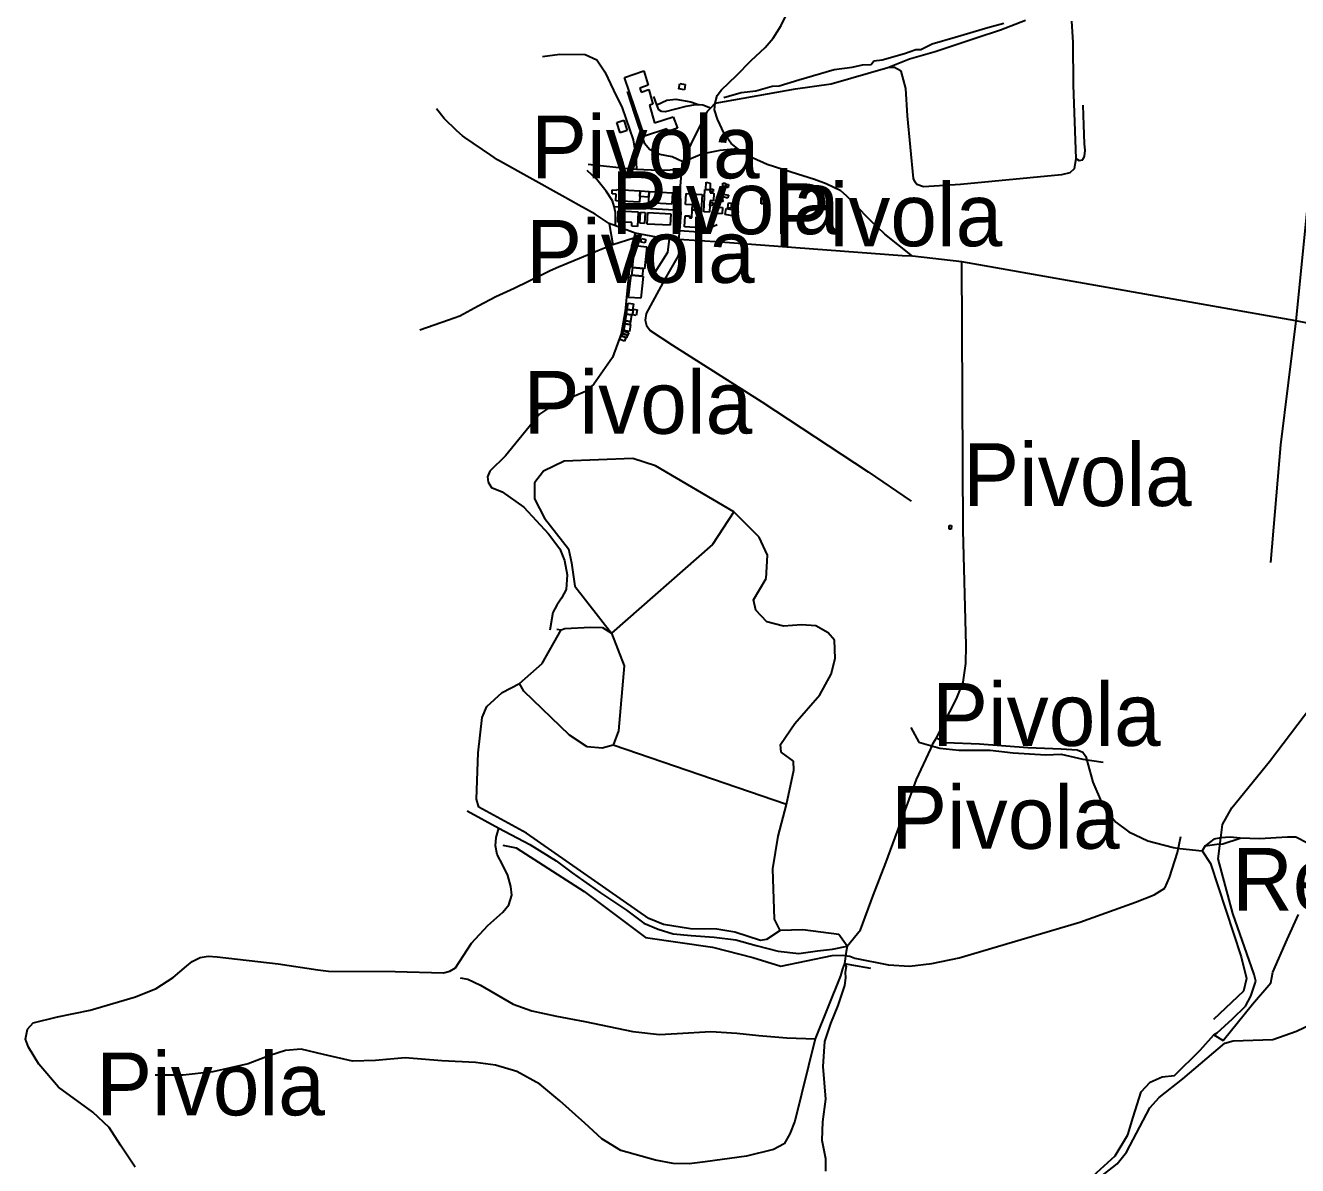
# Model space of a CAD drawing. Extents: x -8864 to 13231, y -7697 to 8949.
# Drawn here: x -5300 to -4043, y 1724 to 2850 of the extents above; entities that cross this region are included whole.
import ezdxf

# ---------------------------------------------------------------- set-up
doc = ezdxf.new("R2010")
doc.units = 0
for name, color, linetype in [('OSM_BUILDING_HOUSE', 9, 'CONTINUOUS'), ('OSM_BUILDING_YES', 9, 'CONTINUOUS'), ('OSM_HIGHWAY_PATH', 8, 'CONTINUOUS'), ('OSM_HIGHWAY_RESIDENTIAL', 8, 'CONTINUOUS'), ('OSM_HIGHWAY_SERVICE', 8, 'CONTINUOUS'), ('OSM_HIGHWAY_TRACK', 8, 'CONTINUOUS'), ('OSM_HIGHWAY_UNCLASSIFIED', 8, 'CONTINUOUS'), ('OSM_LABELS', 8, 'CONTINUOUS'), ('OSM_WATERWAY_STREAM', 4, 'CONTINUOUS')]:
    doc.layers.add(name, color=color, linetype=linetype)

msp = doc.modelspace()

# ---------------------------------------------------------------- linework, layer by layer
at = {"layer": 'OSM_BUILDING_HOUSE'}
for p, q in [((-4720.29914, 2683.433806), (-4720.038804, 2687.30339)), ((-4716.13375, 2683.189177), (-4720.29914, 2683.433806)), ((-4720.038804, 2687.30339), (-4715.620733, 2687.06988)), ((-4716.531912, 2676.55084), (-4716.13375, 2683.189177)), ((-4715.620733, 2687.06988), (-4715.613076, 2687.759289)), ((-4715.613076, 2687.759289), (-4692.672797, 2686.380472)), ((-4692.910164, 2680.776247), (-4693.231756, 2675.194262)), ((-4692.672797, 2686.380472), (-4692.910164, 2680.776247)), ((-4684.112306, 2674.571571), (-4683.806028, 2680.28699)), ((-4683.806028, 2680.28699), (-4683.52272, 2685.868975)), ((-4683.52272, 2685.868975), (-4660.498215, 2684.479039)), ((-4660.498215, 2684.479039), (-4661.133743, 2673.25947)), ((-4647.680449, 2672.925886), (-4647.060235, 2683.722913)), ((-4647.060235, 2683.722913), (-4631.417048, 2682.822234)), ((-4631.417048, 2682.822234), (-4632.312913, 2667.077033)), ((-4693.231756, 2675.194262), (-4716.531912, 2676.55084)), ((-4714.640641, 2655.568358), (-4714.181222, 2666.543297)), ((-4714.181222, 2666.543297), (-4694.502813, 2665.764932)), ((-4694.502813, 2665.764932), (-4695.077086, 2651.153919)), ((-4685.620729, 2653.600207), (-4685.077085, 2664.853134)), ((-4685.077085, 2664.853134), (-4662.159777, 2663.685587)), ((-4661.133743, 2673.25947), (-4684.112306, 2674.571571)), ((-4640.896375, 2672.547823), (-4647.680449, 2672.925886)), ((-4641.631444, 2659.593614), (-4641.179683, 2667.57741)), ((-4641.179683, 2667.57741), (-4640.896375, 2672.547823)), ((-4641.179683, 2667.57741), (-4632.312913, 2667.077033)), ((-4632.312913, 2667.077033), (-4641.179683, 2667.57741)), ((-4632.312913, 2667.077033), (-4633.285348, 2649.986372)), ((-4700.712615, 2655.034622), (-4714.640641, 2655.568358)), ((-4700.835126, 2651.387428), (-4700.712615, 2655.034622)), ((-4662.741707, 2652.466019), (-4685.620729, 2653.600207)), ((-4662.159777, 2663.685587), (-4662.741707, 2652.466019)), ((-4648.561001, 2650.853693), (-4647.933129, 2661.850871)), ((-4647.933129, 2661.850871), (-4643.660541, 2661.617362)), ((-4643.660541, 2661.617362), (-4643.775395, 2659.704809)), ((-4643.775395, 2659.704809), (-4641.631444, 2659.593614)), ((-4695.077086, 2651.153919), (-4700.835126, 2651.387428)), ((-4633.285348, 2649.986372), (-4648.561001, 2650.853693)), ((-4700.230226, 2610.834639), (-4697.841251, 2632.473171)), ((-4697.841251, 2632.473171), (-4685.89638, 2631.127713)), ((-4685.89638, 2631.127713), (-4688.27004, 2609.455822)), ((-4703.974483, 2581.190071), (-4701.53191, 2603.240025)), ((-4701.53191, 2603.240025), (-4700.720272, 2603.13995)), ((-4700.720272, 2603.13995), (-4690.436963, 2601.972403)), ((-4699.732523, 2610.767922), (-4700.230226, 2610.834639)), ((-4689.502812, 2609.600375), (-4699.732523, 2610.767922)), ((-4689.464528, 2601.850089), (-4691.976013, 2580.278273)), ((-4690.436963, 2601.972403), (-4689.464528, 2601.850089)), ((-4688.27004, 2609.455822), (-4689.502812, 2609.600375)), ((-4691.976013, 2580.278273), (-4703.974483, 2581.190071))]:
    msp.add_line(p, q, dxfattribs=at)
at = {"layer": 'OSM_BUILDING_YES'}
for p, q in [((-4707.887194, 2798.431599), (-4688.859627, 2804.958742)), ((-4688.859627, 2804.958742), (-4685.957636, 2794.940079)), ((-4688.162843, 2740.510162), (-4707.887194, 2798.431599)), ((-4684.495155, 2790.848105), (-4692.833594, 2787.879201)), ((-4685.957636, 2794.940079), (-4684.495155, 2790.848105)), ((-4654.234815, 2787.034119), (-4653.18581, 2792.393715)), ((-4653.18581, 2792.393715), (-4647.979071, 2791.493036)), ((-4647.979071, 2791.493036), (-4648.874937, 2786.122321)), ((-4692.833594, 2787.879201), (-4691.585508, 2783.809467)), ((-4691.585508, 2783.809467), (-4684.066365, 2786.322472)), ((-4684.066365, 2786.322472), (-4679.954572, 2772.133999)), ((-4648.874937, 2786.122321), (-4654.234815, 2787.034119)), ((-4679.954572, 2772.133999), (-4683.262383, 2771.033169)), ((-4683.262383, 2771.033169), (-4678.239412, 2753.686761)), ((-4715.559477, 2753.92027), (-4708.767746, 2756.166408)), ((-4712.236352, 2743.812651), (-4715.559477, 2753.92027)), ((-4708.767746, 2756.166408), (-4705.452278, 2746.047669)), ((-4678.239412, 2753.686761), (-4659.809088, 2759.62457)), ((-4659.809088, 2759.62457), (-4655.743238, 2748.43836)), ((-4705.452278, 2746.047669), (-4712.236352, 2743.812651)), ((-4666.103116, 2747.771191), (-4688.162843, 2740.510162)), ((-4665.314448, 2745.091393), (-4666.103116, 2747.771191)), ((-4655.743238, 2748.43836), (-4665.314448, 2745.091393)), ((-4627.489023, 2687.670333), (-4627.358855, 2694.97584)), ((-4627.358855, 2694.97584), (-4623.247062, 2694.019563)), ((-4623.247062, 2694.019563), (-4623.400202, 2688.337503)), ((-4610.919343, 2690.694835), (-4610.904029, 2694.108519)), ((-4608.109235, 2690.672596), (-4610.919343, 2690.694835)), ((-4610.904029, 2694.108519), (-4608.124549, 2694.08628)), ((-4608.124549, 2694.08628), (-4608.109235, 2690.672596)), ((-4607.580905, 2689.760798), (-4607.496678, 2692.56291)), ((-4605.429296, 2689.7052), (-4607.580905, 2689.760798)), ((-4607.496678, 2692.56291), (-4605.360384, 2692.507312)), ((-4605.360384, 2692.507312), (-4605.429296, 2689.7052)), ((-4692.910164, 2680.776247), (-4692.672797, 2686.380472)), ((-4683.806028, 2680.28699), (-4692.910164, 2680.776247)), ((-4692.672797, 2686.380472), (-4683.52272, 2685.868975)), ((-4683.52272, 2685.868975), (-4683.806028, 2680.28699)), ((-4629.495149, 2665.564782), (-4628.545685, 2687.714811)), ((-4628.545685, 2687.714811), (-4627.489023, 2687.670333)), ((-4623.208778, 2687.470182), (-4627.489023, 2687.670333)), ((-4627.489023, 2687.670333), (-4623.208778, 2687.470182)), ((-4623.400202, 2688.337503), (-4620.237874, 2688.17071)), ((-4623.300661, 2685.679944), (-4623.377231, 2684.256649)), ((-4623.377231, 2684.256649), (-4619.824397, 2684.100976)), ((-4623.300661, 2685.679944), (-4623.208778, 2687.470182)), ((-4623.208778, 2687.470182), (-4623.300661, 2685.679944)), ((-4620.329757, 2685.613227), (-4623.300661, 2685.679944)), ((-4620.237874, 2688.17071), (-4620.329757, 2685.613227)), ((-4619.824397, 2684.100976), (-4620.130676, 2676.573079)), ((-4616.623785, 2680.387065), (-4611.577842, 2680.976398)), ((-4615.896372, 2675.02747), (-4616.623785, 2680.387065)), ((-4611.577842, 2680.976398), (-4610.988256, 2675.90591)), ((-4610.911686, 2680.431543), (-4610.459925, 2683.111341)), ((-4605.865744, 2679.230638), (-4610.911686, 2680.431543)), ((-4610.459925, 2683.111341), (-4605.260843, 2682.210662)), ((-4605.260843, 2682.210662), (-4605.865744, 2679.230638)), ((-4573.055633, 2673.71537), (-4572.841238, 2679.664298)), ((-4572.841238, 2679.664298), (-4570.835112, 2679.586462)), ((-4570.835112, 2679.586462), (-4571.049507, 2673.648653)), ((-4692.902507, 2654.300735), (-4692.152124, 2665.297914)), ((-4692.152124, 2665.297914), (-4687.649826, 2665.008807)), ((-4687.649826, 2665.008807), (-4688.300668, 2654.000509)), ((-4623.890248, 2665.320153), (-4629.495149, 2665.564782)), ((-4623.629911, 2671.914012), (-4623.890248, 2665.320153)), ((-4623.507399, 2674.971872), (-4623.629911, 2671.914012)), ((-4623.629911, 2671.914012), (-4623.507399, 2674.971872)), ((-4620.850431, 2671.869534), (-4623.629911, 2671.914012)), ((-4623.43083, 2676.706513), (-4623.507399, 2674.971872)), ((-4623.507399, 2674.971872), (-4620.735577, 2674.838438)), ((-4620.130676, 2676.573079), (-4623.43083, 2676.706513)), ((-4620.735577, 2674.838438), (-4620.850431, 2671.869534)), ((-4620.352728, 2664.019172), (-4620.04645, 2670.290566)), ((-4620.04645, 2670.290566), (-4611.27922, 2669.845786)), ((-4610.988256, 2675.90591), (-4615.896372, 2675.02747)), ((-4611.27922, 2669.845786), (-4611.593156, 2663.607751)), ((-4608.645223, 2662.96282), (-4607.511992, 2668.911749)), ((-4607.511992, 2668.911749), (-4598.576309, 2667.165988)), ((-4605.842773, 2669.701233), (-4605.09239, 2674.604929)), ((-4603.017351, 2669.267573), (-4605.842773, 2669.701233)), ((-4605.09239, 2674.604929), (-4602.282282, 2674.171269)), ((-4602.282282, 2674.171269), (-4603.017351, 2669.267573)), ((-4598.576309, 2667.165988), (-4599.732512, 2661.239299)), ((-4598.101577, 2661.973185), (-4597.458392, 2666.287549)), ((-4597.458392, 2666.287549), (-4595.773859, 2666.0318)), ((-4595.773859, 2666.0318), (-4596.417044, 2661.717437)), ((-4571.049507, 2673.648653), (-4573.055633, 2673.71537)), ((-4688.300668, 2654.000509), (-4692.902507, 2654.300735)), ((-4611.593156, 2663.607751), (-4620.352728, 2664.019172)), ((-4599.732512, 2661.239299), (-4608.645223, 2662.96282)), ((-4596.417044, 2661.717437), (-4598.101577, 2661.973185)), ((-4691.80756, 2635.809019), (-4691.064834, 2639.155986)), ((-4687.772338, 2634.874982), (-4691.80756, 2635.809019)), ((-4691.064834, 2639.155986), (-4687.029612, 2638.255308)), ((-4687.029612, 2638.255308), (-4687.772338, 2634.874982)), ((-4700.720272, 2603.13995), (-4699.732523, 2610.767922)), ((-4690.436963, 2601.972403), (-4700.720272, 2603.13995)), ((-4699.732523, 2610.767922), (-4689.502812, 2609.600375)), ((-4689.502812, 2609.600375), (-4690.436963, 2601.972403)), ((-4707.052585, 2558.050407), (-4706.057179, 2564.577549)), ((-4706.057179, 2564.577549), (-4705.283825, 2569.269975)), ((-4701.240945, 2563.832543), (-4706.057179, 2564.577549)), ((-4706.057179, 2564.577549), (-4701.240945, 2563.832543)), ((-4705.283825, 2569.269975), (-4704.319047, 2575.51913)), ((-4705.283825, 2569.269975), (-4700.123028, 2568.491611)), ((-4700.123028, 2568.491611), (-4705.283825, 2569.269975)), ((-4704.319047, 2575.51913), (-4699.142936, 2574.763004)), ((-4699.556412, 2568.413774), (-4700.26851, 2563.67687)), ((-4699.142936, 2574.763004), (-4700.123028, 2568.491611)), ((-4700.123028, 2568.491611), (-4699.556412, 2568.413774)), ((-4699.648296, 2563.921499), (-4699.043395, 2569.570201)), ((-4696.386427, 2563.321046), (-4699.648296, 2563.921499)), ((-4699.043395, 2569.570201), (-4695.628387, 2568.980868)), ((-4695.628387, 2568.980868), (-4696.386427, 2563.321046)), ((-4708.53038, 2548.354209), (-4707.481375, 2555.081502)), ((-4707.481375, 2555.081502), (-4707.052585, 2558.050407)), ((-4707.481375, 2555.081502), (-4702.688113, 2554.347616)), ((-4702.688113, 2554.347616), (-4707.481375, 2555.081502)), ((-4707.052585, 2558.050407), (-4702.228694, 2557.305401)), ((-4702.228694, 2557.305401), (-4707.052585, 2558.050407)), ((-4702.159782, 2554.25866), (-4703.193472, 2547.486889)), ((-4702.228694, 2557.305401), (-4702.688113, 2554.347616)), ((-4702.688113, 2554.347616), (-4702.159782, 2554.25866)), ((-4701.240945, 2563.832543), (-4702.228694, 2557.305401)), ((-4700.26851, 2563.67687), (-4701.240945, 2563.832543)), ((-4712.665143, 2539.469735), (-4711.279231, 2543.261482)), ((-4708.116903, 2537.790691), (-4712.665143, 2539.469735)), ((-4711.279231, 2543.261482), (-4710.796842, 2543.094689)), ((-4710.796842, 2543.094689), (-4709.931605, 2545.4965)), ((-4710.796842, 2543.094689), (-4706.723335, 2541.638036)), ((-4706.723335, 2541.638036), (-4710.796842, 2543.094689)), ((-4709.931605, 2545.4965), (-4708.974484, 2548.220775)), ((-4705.054116, 2543.717381), (-4709.931605, 2545.4965)), ((-4709.931605, 2545.4965), (-4705.054116, 2543.717381)), ((-4708.974484, 2548.220775), (-4703.683518, 2546.308223)), ((-4703.193472, 2547.486889), (-4708.53038, 2548.354209)), ((-4706.723335, 2541.638036), (-4708.116903, 2537.790691)), ((-4705.896382, 2541.348929), (-4706.723335, 2541.638036)), ((-4705.054116, 2543.717381), (-4705.896382, 2541.348929)), ((-4703.683518, 2546.308223), (-4705.054116, 2543.717381)), ((-4387.251631, 2352.306434), (-4387.07552, 2355.864672)), ((-4385.115336, 2352.195239), (-4387.251631, 2352.306434)), ((-4387.07552, 2355.864672), (-4384.908598, 2355.753477)), ((-4384.908598, 2355.753477), (-4385.115336, 2352.195239))]:
    msp.add_line(p, q, dxfattribs=at)
at = {"layer": 'OSM_HIGHWAY_PATH'}
for p, q in [((-4134.273042, 2039.6263), (-4122.925415, 2041.327583)), ((-4122.925415, 2041.327583), (-4116.914694, 2041.583331)), ((-4116.914694, 2041.583331), (-4099.586974, 2047.0986))]:
    msp.add_line(p, q, dxfattribs=at)
at = {"layer": 'OSM_HIGHWAY_RESIDENTIAL'}
for p, q in [((-4886.294565, 2757.934407), (-4893.591656, 2767.352617)), ((-4873.545712, 2745.702965), (-4886.294565, 2757.934407)), ((-4867.948468, 2740.865986), (-4873.545712, 2745.702965)), ((-4865.689662, 2738.908955), (-4867.948468, 2740.865986)), ((-4840.100072, 2721.48471), (-4865.689662, 2738.908955)), ((-4833.354283, 2717.148108), (-4840.100072, 2721.48471)), ((-4769.648304, 2681.510134), (-4833.354283, 2717.148108)), ((-4753.254734, 2672.336553), (-4769.648304, 2681.510134)), ((-4737.052588, 2663.274166), (-4753.254734, 2672.336553)), ((-4723.055649, 2654.156182), (-4737.052588, 2663.274166)), ((-4723.055649, 2654.156182), (-4719.587042, 2633.040265)), ((-4716.723336, 2651.754372), (-4723.055649, 2654.156182)), ((-4698.867285, 2639.52293), (-4719.587042, 2633.040265)), ((-4697.297607, 2644.737972), (-4716.723336, 2651.754372)), ((-4698.867285, 2639.52293), (-4701.118434, 2632.095109)), ((-4697.297607, 2644.737972), (-4698.867285, 2639.52293)), ((-4671.026547, 2639.500691), (-4697.297607, 2644.737972)), ((-4663.966822, 2639.022553), (-4671.026547, 2639.500691)), ((-4734.349678, 2627.069098), (-4743.055651, 2623.544219)), ((-4719.587042, 2633.040265), (-4734.349678, 2627.069098)), ((-4701.118434, 2632.095109), (-4707.328236, 2567.713246)), ((-4657.221032, 2638.577773), (-4663.966822, 2639.022553)), ((-4654.479838, 2638.388741), (-4657.221032, 2638.577773)), ((-4613.155178, 2635.608868), (-4654.479838, 2638.388741)), ((-4433.538006, 2622.109804), (-4613.155178, 2635.608868)), ((-4743.055651, 2623.544219), (-4773.201137, 2611.090387)), ((-4423.538005, 2621.831817), (-4433.538006, 2622.109804)), ((-4781.309867, 2607.354237), (-4802.703437, 2596.746241)), ((-4773.201137, 2611.090387), (-4781.309867, 2607.354237)), ((-4816.945399, 2589.841036), (-4835.000531, 2581.612612)), ((-4802.703437, 2596.746241), (-4816.945399, 2589.841036)), ((-4835.000531, 2581.612612), (-4852.542647, 2572.650301)), ((-4859.939278, 2568.691761), (-4870.536523, 2562.57604)), ((-4852.542647, 2572.650301), (-4859.939278, 2568.691761)), ((-4707.328236, 2567.713246), (-4711.225633, 2545.229632)), ((-4881.830552, 2558.762054), (-4910.25322, 2548.810109)), ((-4870.536523, 2562.57604), (-4881.830552, 2558.762054)), ((-4711.225633, 2545.229632), (-4719.878007, 2521.734144)), ((-4719.878007, 2521.734144), (-4738.331302, 2495.358707)), ((-4738.331302, 2495.358707), (-4746.409404, 2488.153276)), ((-4746.409404, 2488.153276), (-4779.288427, 2474.309508)), ((-4791.830542, 2465.814215), (-4825.720285, 2424.72769)), ((-4779.288427, 2474.309508), (-4791.830542, 2465.814215)), ((-4825.720285, 2424.72769), (-4840.957653, 2409.449507)), ((-4840.957653, 2409.449507), (-4843.331313, 2404.056553)), ((-4843.331313, 2404.056553), (-4842.825953, 2398.552404)), ((-4842.825953, 2398.552404), (-4839.418602, 2393.448557)), ((-4839.418602, 2393.448557), (-4828.744788, 2389.123074)), ((-4828.744788, 2389.123074), (-4807.603897, 2373.844891)), ((-4807.603897, 2373.844891), (-4783.116912, 2347.636247)), ((-4783.116912, 2347.636247), (-4771.945394, 2332.702769)), ((-4771.945394, 2332.702769), (-4767.427783, 2321.438723)), ((-4767.427783, 2321.438723), (-4764.525792, 2307.183533)), ((-4764.525792, 2307.183533), (-4765.636052, 2292.817148)), ((-4765.636052, 2292.817148), (-4770.153664, 2284.099466)), ((-4774.946926, 2277.105305), (-4778.698841, 2269.98883)), ((-4770.153664, 2284.099466), (-4774.946926, 2277.105305)), ((-4778.698841, 2269.98883), (-4781.654431, 2252.497868)), ((-4834.72488, 2047.788008), (-4832.121511, 2056.972709)), ((-4835.345095, 2039.659659), (-4834.72488, 2047.788008)), ((-4833.668219, 2030.841901), (-4835.345095, 2039.659659)), ((-4828.346626, 2020.489654), (-4833.668219, 2030.841901)), ((-4823.30834, 2010.126286), (-4828.346626, 2020.489654)), ((-4820.360407, 1999.206945), (-4823.30834, 2010.126286)), ((-4819.380315, 1990.811728), (-4820.360407, 1999.206945)), ((-4822.182766, 1981.293442), (-4819.380315, 1990.811728)), ((-4843.048005, 1960.989248), (-4828.2088, 1974.154728)), ((-4828.2088, 1974.154728), (-4822.182766, 1981.293442)), ((-4859.150611, 1943.487167), (-4843.048005, 1960.989248)), ((-4875.11539, 1919.135478), (-4859.150611, 1943.487167)), ((-5140.620779, 1920.669968), (-5135.161361, 1925.151123)), ((-5135.161361, 1925.151123), (-5127.182799, 1929.209738)), ((-5127.182799, 1929.209738), (-5119.342063, 1930.47736)), ((-5119.342063, 1930.47736), (-5110.375753, 1930.05482)), ((-5110.375753, 1930.05482), (-5050.161351, 1922.916105)), ((-5153.928591, 1909.339205), (-5140.620779, 1920.669968)), ((-5050.161351, 1922.916105), (-5010.950015, 1917.033894)), ((-5010.950015, 1917.033894), (-5000.590136, 1915.632838)), ((-5000.590136, 1915.632838), (-4934.495182, 1915.488284)), ((-4934.495182, 1915.488284), (-4886.884151, 1914.231782)), ((-4886.884151, 1914.231782), (-4880.582466, 1915.632838)), ((-4880.582466, 1915.632838), (-4875.11539, 1919.135478)), ((-5191.179744, 1890.436067), (-5170.590155, 1898.553297)), ((-5170.590155, 1898.553297), (-5153.928591, 1909.339205)), ((-5235.850499, 1877.137154), (-5191.179744, 1890.436067)), ((-5268.201191, 1870.665609), (-5235.850499, 1877.137154)), ((-5297.864288, 1858.612079), (-5292.282358, 1864.638844)), ((-5292.282358, 1864.638844), (-5268.201191, 1870.665609)), ((-5299.847443, 1848.582297), (-5297.864288, 1858.612079)), ((-5296.983737, 1840.84313), (-5299.847443, 1848.582297)), ((-5286.524318, 1823.96374), (-5296.983737, 1840.84313)), ((-5267.182815, 1801.246617), (-5286.524318, 1823.96374)), ((-5233.331356, 1776.483507), (-5267.182815, 1801.246617)), ((-5217.121553, 1761.260921), (-5233.331356, 1776.483507)), ((-5206.04192, 1743.914513), (-5217.121553, 1761.260921)), ((-5191.286941, 1722.064709), (-5206.04192, 1743.914513))]:
    msp.add_line(p, q, dxfattribs=at)
at = {"layer": 'OSM_HIGHWAY_SERVICE'}
for p, q in [((-4623.109237, 2768.030906), (-4626.23328, 2764.795134)), ((-4618.446143, 2772.879005), (-4623.109237, 2768.030906)), ((-4626.23328, 2764.795134), (-4640.674323, 2736.184679)), ((-4640.674323, 2736.184679), (-4650.199592, 2715.12436)), ((-4613.576311, 2726.566318), (-4596.233277, 2728.178645)), ((-4650.199592, 2715.12436), (-4651.279225, 2712.744789)), ((-4650.199592, 2715.12436), (-4631.455333, 2722.774571)), ((-4631.455333, 2722.774571), (-4613.576311, 2726.566318)), ((-4735.383369, 2697.677876), (-4744.724871, 2706.629068)), ((-4743.829005, 2712.71143), (-4704.464529, 2708.296992)), ((-4704.464529, 2708.296992), (-4695.988265, 2707.852212)), ((-4695.988265, 2707.852212), (-4674.096991, 2706.695785)), ((-4674.096991, 2706.695785), (-4651.723329, 2707.485269)), ((-4651.723329, 2707.485269), (-4653.132211, 2690.883866)), ((-4651.279225, 2712.744789), (-4651.723329, 2707.485269)), ((-4726.041867, 2686.135843), (-4735.383369, 2697.677876)), ((-4653.132211, 2690.883866), (-4652.542625, 2667.277183)), ((-4719.747839, 2676.650916), (-4726.041867, 2686.135843)), ((-4718.35427, 2670.835421), (-4719.747839, 2676.650916)), ((-4716.953045, 2664.964329), (-4718.35427, 2670.835421)), ((-4718.35427, 2670.835421), (-4652.542625, 2667.277183)), ((-4716.723336, 2651.754372), (-4716.953045, 2664.964329)), ((-4652.481369, 2664.764178), (-4653.798367, 2647.328814)), ((-4652.542625, 2667.277183), (-4652.481369, 2664.764178)), ((-4653.798367, 2647.328814), (-4654.479838, 2638.388741)), ((-4663.966822, 2639.022553), (-4665.398675, 2625.556847)), ((-4665.398675, 2625.556847), (-4680.436962, 2601.983522)), ((-4044.824334, 2048.077115), (-4053.124488, 2048.099354)), ((-4033.132143, 2042.239381), (-4044.824334, 2048.077115))]:
    msp.add_line(p, q, dxfattribs=at)
at = {"layer": 'OSM_HIGHWAY_TRACK'}
for p, q in [((-4336.585469, 2845.511531), (-4311.876431, 2855.074295)), ((-4266.432322, 2853.828912), (-4264.954527, 2833.224492)), ((-4360.505839, 2837.43878), (-4336.585469, 2845.511531)), ((-4401.164343, 2824.006432), (-4360.505839, 2837.43878)), ((-4264.954527, 2833.224492), (-4264.609963, 2790.759149)), ((-4788.867295, 2819.213931), (-4771.784598, 2821.404471)), ((-4771.784598, 2821.404471), (-4746.715682, 2821.004169)), ((-4746.715682, 2821.004169), (-4735.230229, 2815.822486)), ((-4735.230229, 2815.822486), (-4727.443092, 2803.935748)), ((-4447.986706, 2808.350187), (-4426.332799, 2816.83436)), ((-4426.332799, 2816.83436), (-4401.164343, 2824.006432)), ((-4727.443092, 2803.935748), (-4718.951514, 2785.966648)), ((-4503.959147, 2792.182444), (-4447.986706, 2808.350187)), ((-4447.986706, 2808.350187), (-4441.769248, 2808.661533)), ((-4434.617639, 2804.614037), (-4441.769248, 2808.661533)), ((-4429.954545, 2787.523377), (-4434.617639, 2804.614037)), ((-4539.096977, 2787.212031), (-4503.959147, 2792.182444)), ((-4264.609963, 2790.759149), (-4262.220989, 2718.471328)), ((-4718.951514, 2785.966648), (-4710.360395, 2768.197699)), ((-4697.871879, 2762.204292), (-4705.06943, 2784.365441)), ((-4675.949978, 2771.344515), (-4678.966824, 2779.628537)), ((-4618.446143, 2772.879005), (-4539.096977, 2787.212031)), ((-4428.40018, 2760.480771), (-4429.954545, 2787.523377)), ((-4710.360395, 2768.197699), (-4699.472186, 2736.751774)), ((-4675.949978, 2771.344515), (-4666.11843, 2775.914627)), ((-4674.173561, 2766.474177), (-4675.949978, 2771.344515)), ((-4671.539564, 2764.617222), (-4674.173561, 2766.474177)), ((-4647.236345, 2769.721069), (-4667.672795, 2764.305876)), ((-4666.11843, 2775.914627), (-4657.297602, 2776.837545)), ((-4657.297602, 2776.837545), (-4642.443083, 2774.369017)), ((-4637.795303, 2771.422352), (-4647.236345, 2769.721069)), ((-4642.443083, 2774.369017), (-4634.380295, 2771.277798)), ((-4634.380295, 2771.277798), (-4637.795303, 2771.422352)), ((-4630.521183, 2771.122125), (-4634.380295, 2771.277798)), ((-4623.109237, 2768.030906), (-4630.521183, 2771.122125)), ((-4254.13523, 2751.140397), (-4254.8167, 2771.066528)), ((-4687.787651, 2732.759876), (-4697.871879, 2762.204292)), ((-4667.672795, 2764.305876), (-4671.539564, 2764.617222)), ((-4422.489001, 2698.634153), (-4428.40018, 2760.480771)), ((-4253.675812, 2733.160177), (-4254.13523, 2751.140397)), ((-4699.472186, 2736.751774), (-4696.677392, 2720.372761)), ((-4683.392551, 2727.066695), (-4687.787651, 2732.759876)), ((-4252.764633, 2726.0993), (-4253.675812, 2733.160177)), ((-4696.677392, 2720.372761), (-4695.988265, 2707.852212)), ((-4673.201126, 2722.174119), (-4683.392551, 2727.066695)), ((-4661.018889, 2719.972459), (-4673.201126, 2722.174119)), ((-4650.199592, 2715.12436), (-4661.018889, 2719.972459)), ((-4262.220989, 2718.471328), (-4263.583929, 2707.996766)), ((-4262.220989, 2718.471328), (-4258.68347, 2716.314146)), ((-4258.68347, 2716.314146), (-4255.268462, 2716.992435)), ((-4255.268462, 2716.992435), (-4253.446103, 2720.517314)), ((-4253.446103, 2720.517314), (-4252.764633, 2726.0993)), ((-4276.11073, 2702.19239), (-4376.110741, 2692.629627)), ((-4267.910117, 2704.127182), (-4276.11073, 2702.19239)), ((-4263.583929, 2707.996766), (-4267.910117, 2704.127182)), ((-4029.188804, 2712.322248), (-4044.648224, 2558.128243)), ((-4420.980578, 2695.020318), (-4422.489001, 2698.634153)), ((-4419.158219, 2692.629627), (-4420.980578, 2695.020318)), ((-4412.550255, 2690.472445), (-4419.158219, 2692.629627)), ((-4376.110741, 2692.629627), (-4412.550255, 2690.472445)), ((-4627.335884, 2648.351807), (-4616.424703, 2653.233264)), ((-4653.798367, 2647.328814), (-4634.862684, 2645.961116)), ((-4634.862684, 2645.961116), (-4627.335884, 2648.351807)), ((-4657.221032, 2638.577773), (-4653.874937, 2626.779991)), ((-4653.874937, 2626.779991), (-4655.015825, 2622.043087)), ((-4655.015825, 2622.043087), (-4667.841248, 2599.770743)), ((-4667.841248, 2599.770743), (-4686.57785, 2565.367033)), ((-4686.57785, 2565.367033), (-4687.58857, 2558.584143)), ((-4687.58857, 2558.584143), (-4686.271572, 2553.413579)), ((-4686.271572, 2553.413579), (-4682.626855, 2548.454285)), ((-4044.648224, 2558.128243), (-4059.724795, 2435.535837)), ((-4682.626855, 2548.454285), (-4660.452273, 2533.976705)), ((-4660.452273, 2533.976705), (-4572.443075, 2478.101255)), ((-4572.443075, 2478.101255), (-4467.159756, 2408.915771)), ((-4059.724795, 2435.535837), (-4069.724796, 2319.314899)), ((-4767.596236, 2419.523767), (-4788.07097, 2409.582941)), ((-4699.816749, 2422.125729), (-4767.596236, 2419.523767)), ((-4677.328232, 2414.920297), (-4699.816749, 2422.125729)), ((-4599.885651, 2369.508289), (-4677.328232, 2414.920297)), ((-4788.07097, 2409.582941), (-4797.01431, 2397.907474)), ((-4467.159756, 2408.915771), (-4424.816719, 2380.00509)), ((-4797.01431, 2397.907474), (-4797.01431, 2382.340184)), ((-4797.01431, 2382.340184), (-4787.06025, 2363.170179)), ((-4787.06025, 2363.170179), (-4763.270049, 2332.8918)), ((-4599.885651, 2369.508289), (-4621.087797, 2337.217283)), ((-4574.939247, 2344.433833), (-4599.885651, 2369.508289)), ((-4566.577837, 2326.553689), (-4574.939247, 2344.433833)), ((-4763.270049, 2332.8918), (-4760.383372, 2318.914598)), ((-4621.087797, 2337.217283), (-4720.88107, 2249.551202)), ((-4568.017347, 2303.636415), (-4566.577837, 2326.553689)), ((-4760.383372, 2318.914598), (-4756.922422, 2295.997323)), ((-4580.704944, 2282.442662), (-4568.017347, 2303.636415)), ((-4756.922422, 2295.997323), (-4720.88107, 2249.551202)), ((-4578.254714, 2272.357282), (-4580.704944, 2282.442662)), ((-4567.443075, 2260.681815), (-4578.254714, 2272.357282)), ((-4789.303742, 2219.695365), (-4770.421657, 2252.809214)), ((-4774.770816, 2253.55422), (-4770.421657, 2252.809214)), ((-4770.421657, 2252.809214), (-4767.075562, 2254.143553)), ((-4767.075562, 2254.143553), (-4741.577856, 2255.566848)), ((-4741.577856, 2255.566848), (-4729.755497, 2255.166546)), ((-4729.755497, 2255.166546), (-4720.88107, 2249.551202)), ((-4550.858081, 2256.356332), (-4567.443075, 2260.681815)), ((-4532.979059, 2257.646193), (-4550.858081, 2256.356332)), ((-4518.844294, 2256.789992), (-4532.979059, 2257.646193)), ((-4506.73097, 2249.717995), (-4518.844294, 2256.789992)), ((-4500.674308, 2242.657117), (-4506.73097, 2249.717995)), ((-4720.88107, 2249.551202), (-4708.338955, 2217.449227)), ((-4499.954553, 2224.498985), (-4500.674308, 2242.657117)), ((-4811.731004, 2199.813712), (-4789.303742, 2219.695365)), ((-4708.338955, 2217.449227), (-4714.051054, 2153.022887)), ((-4503.85195, 2208.931696), (-4499.954553, 2224.498985)), ((-4828.96684, 2190.940357), (-4811.731004, 2199.813712)), ((-4807.550299, 2192.163501), (-4811.731004, 2199.813712)), ((-4514.954554, 2188.749817), (-4503.85195, 2208.931696)), ((-4844.058725, 2177.185544), (-4828.96684, 2190.940357)), ((-4762.175102, 2148.953152), (-4807.550299, 2192.163501)), ((-4539.609994, 2160.495186), (-4514.954554, 2188.749817)), ((-4848.74479, 2166.377397), (-4844.058725, 2177.185544)), ((-4852.519676, 2131.417712), (-4848.74479, 2166.377397)), ((-4714.051054, 2153.022887), (-4719.150595, 2139.067923)), ((-4553.744758, 2139.445986), (-4539.609994, 2160.495186)), ((-4744.839725, 2137.233207), (-4762.175102, 2148.953152)), ((-4729.954578, 2136.010063), (-4744.839725, 2137.233207)), ((-4719.150595, 2139.067923), (-4729.954578, 2136.010063)), ((-4547.971403, 2080.490436), (-4719.150595, 2139.067923)), ((-4553.162828, 2131.951448), (-4553.744758, 2139.445986)), ((-4399.724833, 2146.317833), (-4390.666639, 2141.603168)), ((-4390.666639, 2141.603168), (-4357.389453, 2140.368904)), ((-4357.389453, 2140.368904), (-4309.671224, 2136.677232)), ((-4309.671224, 2136.677232), (-4276.508893, 2135.331774)), ((-4854.051069, 2085.549805), (-4852.519676, 2131.417712)), ((-4541.049504, 2123.155929), (-4553.162828, 2131.951448)), ((-4276.508893, 2135.331774), (-4260.72788, 2134.242064)), ((-4260.72788, 2134.242064), (-4255.329717, 2131.929209)), ((-4255.329717, 2131.929209), (-4252.351156, 2127.74828)), ((-4252.351156, 2127.74828), (-4250.835077, 2122.944659)), ((-4547.971403, 2080.490436), (-4540.766196, 2114.082423)), ((-4540.766196, 2114.082423), (-4541.049504, 2123.155929)), ((-4250.835077, 2122.944659), (-4245.360344, 2102.518151)), ((-4245.360344, 2102.518151), (-4236.018842, 2080.890738)), ((-4851.907118, 2077.599368), (-4854.051069, 2085.549805)), ((-4804.694249, 2052.113491), (-4851.907118, 2077.599368)), ((-4556.194988, 2049.06675), (-4547.971403, 2080.490436)), ((-4236.018842, 2080.890738), (-4232.481323, 2074.852853)), ((-4232.481323, 2074.852853), (-4222.626804, 2062.966116)), ((-4222.626804, 2062.966116), (-4209.847323, 2053.247679)), ((-4683.867283, 1967.816617), (-4804.694249, 2052.113491)), ((-4561.531895, 2016.920296), (-4556.194988, 2049.06675)), ((-4209.847323, 2053.247679), (-4190.804442, 2044.396563)), ((-4190.804442, 2044.396563), (-4165.597701, 2037.791584)), ((-4165.597701, 2037.791584), (-4159.326644, 2036.890905)), ((-4159.326644, 2036.890905), (-4137.167377, 2034.500214)), ((-4134.273042, 2039.6263), (-4137.167377, 2034.500214)), ((-4125.781464, 2046.075606), (-4134.273042, 2039.6263)), ((-4118.989733, 2047.432184), (-4125.781464, 2046.075606)), ((-4109.686516, 2047.977039), (-4118.989733, 2047.432184)), ((-4099.586974, 2047.0986), (-4109.686516, 2047.977039)), ((-4080.505808, 2046.320235), (-4099.586974, 2047.0986)), ((-4053.124488, 2048.099354), (-4080.505808, 2046.320235)), ((-4137.167377, 2034.500214), (-4129.104589, 2022.013024)), ((-4559.946902, 1967.182806), (-4561.531895, 2016.920296)), ((-4129.104589, 2022.013024), (-4098.874876, 1929.988103)), ((-4669.594694, 1961.901047), (-4683.867283, 1967.816617)), ((-4642.87953, 1957.519967), (-4669.594694, 1961.901047)), ((-4554.165891, 1955.785326), (-4559.946902, 1967.182806)), ((-4616.769267, 1957.108545), (-4642.87953, 1957.519967)), ((-4598.828989, 1954.16188), (-4616.769267, 1957.108545)), ((-4573.538022, 1946.000172), (-4598.828989, 1954.16188)), ((-4554.165891, 1955.785326), (-4567.726383, 1946.92309)), ((-4531.677374, 1956.519212), (-4554.165891, 1955.785326)), ((-4496.202638, 1952.049176), (-4531.677374, 1956.519212)), ((-4487.994368, 1940.473784), (-4496.202638, 1952.049176)), ((-4567.726383, 1946.92309), (-4573.538022, 1946.000172)), ((-4487.994368, 1940.473784), (-4489.112285, 1935.114189)), ((-4490.712592, 1923.149615), (-4492.757002, 1918.034648)), ((-4489.112285, 1935.114189), (-4490.712592, 1923.149615)), ((-4490.712592, 1923.149615), (-4489.035715, 1920.725565)), ((-4490.712592, 1923.149615), (-4483.775378, 1921.893112)), ((-4098.874876, 1929.988103), (-4093.606882, 1908.460765)), ((-4494.663587, 1911.062726), (-4519.56405, 1849.060435)), ((-4492.757002, 1918.034648), (-4494.663587, 1911.062726)), ((-4489.035715, 1920.725565), (-4489.824383, 1914.342977)), ((-4489.824383, 1914.342977), (-4489.609988, 1909.094576)), ((-4483.775378, 1921.893112), (-4464.893293, 1918.813013)), ((-4043.959097, 1856.588332), (-3929.854949, 1911.874449)), ((-4870.21493, 1909.294727), (-4862.718758, 1907.927029)), ((-4862.718758, 1907.927029), (-4850.253213, 1902.044818)), ((-4850.253213, 1902.044818), (-4818.048003, 1883.286234)), ((-4490.658993, 1901.433246), (-4497.266957, 1881.874058)), ((-4489.609988, 1909.094576), (-4490.658993, 1901.433246)), ((-4093.606882, 1908.460765), (-4096.585443, 1896.107009)), ((-4096.585443, 1896.107009), (-4126.103057, 1867.874617)), ((-4818.048003, 1883.286234), (-4799.56408, 1876.425507)), ((-4799.56408, 1876.425507), (-4775.054124, 1871.388376)), ((-4497.266957, 1881.874058), (-4504.510449, 1863.938316)), ((-4775.054124, 1871.388376), (-4747.32824, 1866.073259)), ((-4747.32824, 1866.073259), (-4699.862691, 1856.265866)), ((-4504.510449, 1863.938316), (-4510.360373, 1846.402876)), ((-4699.862691, 1856.265866), (-4673.39255, 1853.33032)), ((-4673.39255, 1853.33032), (-4656.026545, 1854.175402)), ((-4656.026545, 1854.175402), (-4622.557935, 1856.132433)), ((-4622.557935, 1856.132433), (-4596.930061, 1854.453389)), ((-4596.930061, 1854.453389), (-4575.230212, 1852.351805)), ((-4575.230212, 1852.351805), (-4547.504328, 1849.82768)), ((-4547.504328, 1849.82768), (-4519.56405, 1849.060435)), ((-4519.56405, 1849.060435), (-4539.69422, 1767.687988)), ((-4106.684984, 1847.036688), (-4067.573188, 1848.115278)), ((-4067.573188, 1848.115278), (-4043.959097, 1856.588332)), ((-5042.94083, 1837.473924), (-5058.262424, 1832.436794)), ((-5027.40484, 1838.563634), (-5042.94083, 1837.473924)), ((-5005.528881, 1833.315234), (-5027.40484, 1838.563634)), ((-4510.360373, 1846.402876), (-4512.029592, 1821.573049)), ((-4156.248543, 1809.374966), (-4114.977481, 1844.512563)), ((-4114.977481, 1844.512563), (-4106.684984, 1847.036688)), ((-5079.701936, 1824.341803), (-5114.709597, 1816.469202)), ((-5058.262424, 1832.436794), (-5079.701936, 1824.341803)), ((-4976.86119, 1826.966003), (-5005.528881, 1833.315234)), ((-4953.890284, 1827.622053), (-4976.86119, 1826.966003)), ((-4924.571751, 1830.034983), (-4953.890284, 1827.622053)), ((-4888.469144, 1827.188393), (-4924.571751, 1830.034983)), ((-4855.207272, 1825.653903), (-4888.469144, 1827.188393)), ((-4835.299153, 1823.029703), (-4855.207272, 1825.653903)), ((-4814.288431, 1816.691592), (-4835.299153, 1823.029703)), ((-5144.02813, 1812.966562), (-5171.822927, 1813.188952)), ((-5114.709597, 1816.469202), (-5144.02813, 1812.966562)), ((-4791.539577, 1804.004251), (-4814.288431, 1816.691592)), ((-4512.029592, 1821.573049), (-4509.525764, 1789.226445)), ((-4771.845854, 1787.602999), (-4791.539577, 1804.004251)), ((-4179.862634, 1791.005564), (-4156.248543, 1809.374966)), ((-4747.335897, 1765.719838), (-4771.845854, 1787.602999)), ((-4509.525764, 1789.226445), (-4512.443069, 1766.898504)), ((-4188.874886, 1780.909065), (-4179.862634, 1791.005564)), ((-4211.945333, 1736.942591), (-4188.874886, 1780.909065)), ((-4730.490566, 1750.197026), (-4747.335897, 1765.719838)), ((-4539.69422, 1767.687988), (-4544.724849, 1755.000647)), ((-4512.443069, 1766.898504), (-4513.07094, 1748.740372)), ((-4711.669737, 1738.599395), (-4730.490566, 1750.197026)), ((-4544.724849, 1755.000647), (-4550.191924, 1745.159896)), ((-4513.07094, 1748.740372), (-4509.311368, 1730.59336)), ((-4677.320575, 1728.969914), (-4711.669737, 1738.599395)), ((-4560.919337, 1739.689105), (-4587.389478, 1732.917334)), ((-4550.191924, 1745.159896), (-4560.919337, 1739.689105)), ((-4221.317462, 1725.589589), (-4211.945333, 1736.942591)), ((-4660.03114, 1725.689664), (-4677.320575, 1728.969914)), ((-4644.058703, 1725.478394), (-4660.03114, 1725.689664)), ((-4628.308319, 1727.446544), (-4644.058703, 1725.478394)), ((-4587.389478, 1732.917334), (-4628.308319, 1727.446544)), ((-4509.311368, 1730.59336), (-4509.525764, 1718.272962)), ((-4248.537986, 1703.973295), (-4221.317462, 1725.589589))]:
    msp.add_line(p, q, dxfattribs=at)
at = {"layer": 'OSM_HIGHWAY_UNCLASSIFIED'}
for p, q in [((-4553.239398, 2849.559027), (-4544.472169, 2868.173057)), ((-4561.118419, 2837.094075), (-4553.239398, 2849.559027)), ((-4582.772326, 2814.966285), (-4569.09698, 2827.931613)), ((-4569.09698, 2827.931613), (-4561.118419, 2837.094075)), ((-4597.496677, 2800.310794), (-4582.772326, 2814.966285)), ((-4612.106173, 2786.255755), (-4597.496677, 2800.310794)), ((-4618.446143, 2772.879005), (-4616.562529, 2780.573694)), ((-4616.562529, 2780.573694), (-4612.106173, 2786.255755)), ((-4619.020416, 2766.529775), (-4618.446143, 2772.879005)), ((-4616.049512, 2757.078206), (-4619.020416, 2766.529775)), ((-4609.632972, 2743.167721), (-4616.049512, 2757.078206)), ((-4602.64216, 2733.048983), (-4609.632972, 2743.167721)), ((-4596.233277, 2728.178645), (-4602.64216, 2733.048983)), ((-4591.662067, 2724.698244), (-4596.233277, 2728.178645)), ((-4580.957624, 2718.738195), (-4591.662067, 2724.698244)), ((-4567.083197, 2712.433443), (-4580.957624, 2718.738195)), ((-4543.476763, 2704.849949), (-4567.083197, 2712.433443)), ((-4520.314432, 2697.733474), (-4543.476763, 2704.849949)), ((-4508.798352, 2693.341274), (-4520.314432, 2697.733474)), ((-4494.257768, 2686.513906), (-4508.798352, 2693.341274)), ((-4488.813663, 2681.321103), (-4494.257768, 2686.513906)), ((-4479.740155, 2672.191999), (-4488.813663, 2681.321103)), ((-4465.008148, 2657.102848), (-4479.740155, 2672.191999)), ((-4450.796814, 2643.648261), (-4465.008148, 2657.102848)), ((-4423.538005, 2621.831817), (-4450.796814, 2643.648261)), ((-4374.793743, 2616.416624), (-4423.538005, 2621.831817)), ((-4373.323605, 2351.172246), (-4374.793743, 2616.416624)), ((-4044.648224, 2558.128243), (-4374.793743, 2616.416624)), ((-3757.297503, 2499.228291), (-4044.648224, 2558.128243)), ((-4370.567096, 2237.219685), (-4373.323605, 2351.172246)), ((-4370.904003, 2219.739843), (-4370.567096, 2237.219685)), ((-4373.354233, 2201.014617), (-4370.904003, 2219.739843)), ((-4380.008138, 2184.568887), (-4373.354233, 2201.014617)), ((-4399.724833, 2146.317833), (-4380.008138, 2184.568887)), ((-4405.436931, 2135.431849), (-4402.879504, 2140.969357)), ((-4402.879504, 2140.969357), (-4399.724833, 2146.317833)), ((-4419.426213, 2105.16459), (-4405.436931, 2135.431849)), ((-4428.1475, 2081.691341), (-4419.426213, 2105.16459)), ((-4863.583995, 2074.152325), (-4832.121511, 2056.972709)), ((-4449.724838, 2022.735791), (-4428.1475, 2081.691341)), ((-4832.121511, 2056.972709), (-4801.424724, 2040.871684)), ((-4801.424724, 2040.871684), (-4775.414001, 2024.614985)), ((-4775.414001, 2024.614985), (-4759.610018, 2013.006235)), ((-4759.610018, 2013.006235), (-4731.662082, 1992.968909)), ((-4462.435406, 1990.622696), (-4449.724838, 2022.735791)), ((-4731.662082, 1992.968909), (-4705.92701, 1976.000563)), ((-4474.832038, 1956.652646), (-4462.435406, 1990.622696)), ((-4705.92701, 1976.000563), (-4688.7754, 1963.224266)), ((-4688.7754, 1963.224266), (-4674.594694, 1957.097426)), ((-4674.594694, 1957.097426), (-4660.069425, 1952.727465)), ((-4660.069425, 1952.727465), (-4642.213374, 1950.970585)), ((-4642.213374, 1950.970585), (-4619.280753, 1949.402737)), ((-4619.280753, 1949.402737), (-4597.925467, 1946.778537)), ((-4487.994368, 1940.473784), (-4474.832038, 1956.652646)), ((-4597.925467, 1946.778537), (-4577.994378, 1940.963042)), ((-4577.994378, 1940.963042), (-4556.2639, 1935.403296)), ((-4535.781509, 1933.301712), (-4517.404784, 1935.925912)), ((-4517.404784, 1935.925912), (-4502.351184, 1937.49376)), ((-4502.351184, 1937.49376), (-4487.994368, 1940.473784)), ((-4556.2639, 1935.403296), (-4535.781509, 1933.301712))]:
    msp.add_line(p, q, dxfattribs=at)
at = {"layer": 'OSM_WATERWAY_STREAM'}
for p, q in [((-4381.164341, 2838.08371), (-4348.982101, 2847.768788)), ((-4348.982101, 2847.768788), (-4333.270001, 2851.983076)), ((-4415.153625, 2825.985702), (-4404.081648, 2831.556568)), ((-4404.081648, 2831.556568), (-4381.164341, 2838.08371)), ((-4461.677366, 2814.654939), (-4453.270015, 2815.855844)), ((-4453.270015, 2815.855844), (-4431.378741, 2822.038282)), ((-4431.378741, 2822.038282), (-4420.046428, 2825.985702)), ((-4420.046428, 2825.985702), (-4415.153625, 2825.985702)), ((-4535.758538, 2795.862997), (-4500.735564, 2806.08181)), ((-4500.735564, 2806.08181), (-4482.963739, 2808.561457)), ((-4482.963739, 2808.561457), (-4472.841227, 2810.885431)), ((-4472.841227, 2810.885431), (-4464.257765, 2811.141179)), ((-4464.257765, 2811.141179), (-4461.677366, 2814.654939)), ((-4555.069413, 2790.036382), (-4535.758538, 2795.862997)), ((-4610.000507, 2778.627783), (-4592.580903, 2783.50924)), ((-4592.580903, 2783.50924), (-4578.155174, 2785.232762)), ((-4578.155174, 2785.232762), (-4562.190394, 2789.780634)), ((-4562.190394, 2789.780634), (-4555.069413, 2790.036382)), ((-4070.697231, 2122.744508), (-4029.188804, 2177.441293)), ((-4425.031114, 2156.369854), (-4417.228663, 2141.76996)), ((-4417.228663, 2141.76996), (-4396.616103, 2136.054541)), ((-4396.616103, 2136.054541), (-4377.795274, 2134.030793)), ((-4377.795274, 2134.030793), (-4346.646726, 2134.030793)), ((-4346.646726, 2134.030793), (-4324.020383, 2131.350995)), ((-4324.020383, 2131.350995), (-4291.639063, 2129.549638)), ((-4291.639063, 2129.549638), (-4276.51655, 2130.005537)), ((-4276.51655, 2130.005537), (-4255.329717, 2125.146319)), ((-4255.329717, 2125.146319), (-4235.184233, 2122.277489)), ((-4107.848843, 2077.054513), (-4070.697231, 2122.744508)), ((-4117.15206, 2060.475349), (-4107.848843, 2077.054513)), ((-4161.608421, 2033.088039), (-4158.247011, 2048.84436)), ((-4118.989733, 2047.432184), (-4117.15206, 2060.475349)), ((-4828.323655, 2040.260112), (-4815.168982, 2037.613672)), ((-4815.168982, 2037.613672), (-4747.841257, 1994.303248)), ((-4121.608416, 2026.794406), (-4118.989733, 2047.432184)), ((-4169.602296, 2008.124778), (-4161.608421, 2033.088039)), ((-4106.92235, 1972.764791), (-4121.608416, 2026.794406)), ((-4174.073966, 1997.639096), (-4169.602296, 2008.124778)), ((-4747.841257, 1994.303248), (-4687.389489, 1948.980196)), ((-4203.032621, 1984.039957), (-4184.57167, 1991.034118)), ((-4184.57167, 1991.034118), (-4174.073966, 1997.639096)), ((-4258.224051, 1964.02487), (-4203.032621, 1984.039957)), ((-4377.343513, 1928.865034), (-4258.224051, 1964.02487)), ((-4086.03414, 1912.341468), (-4106.92235, 1972.764791)), ((-4053.201058, 1947.112121), (-4042.167366, 1971.608364)), ((-4687.389489, 1948.980196), (-4620.896373, 1939.306238)), ((-4620.896373, 1939.306238), (-4581.217961, 1929.231977)), ((-4067.374107, 1914.743278), (-4053.201058, 1947.112121)), ((-4581.217961, 1929.231977), (-4553.522706, 1920.725565)), ((-4553.522706, 1920.725565), (-4502.688091, 1931.122291)), ((-4502.688091, 1931.122291), (-4493.032653, 1931.667146)), ((-4493.032653, 1931.667146), (-4485.528824, 1930.521838)), ((-4485.528824, 1930.521838), (-4480.53648, 1928.676003)), ((-4480.53648, 1928.676003), (-4447.305236, 1922.071024)), ((-4426.508909, 1920.514295), (-4404.357299, 1923.227451)), ((-4404.357299, 1923.227451), (-4377.343513, 1928.865034)), ((-4447.305236, 1922.071024), (-4426.508909, 1920.514295)), ((-4084.395548, 1905.847684), (-4086.03414, 1912.341468)), ((-4069.433832, 1904.146402), (-4067.374107, 1914.743278)), ((-4089.334293, 1890.914206), (-4084.395548, 1905.847684)), ((-4087.404737, 1883.208397), (-4069.433832, 1904.146402)), ((-4094.395549, 1881.129052), (-4089.334293, 1890.914206)), ((-4116.531846, 1847.370272), (-4087.404737, 1883.208397)), ((-4107.198001, 1868.808654), (-4094.395549, 1881.129052)), ((-4122.619136, 1854.809213), (-4107.198001, 1868.808654)), ((-4139.242415, 1837.662955), (-4125.597697, 1852.918899)), ((-4125.597697, 1852.918899), (-4122.619136, 1854.809213)), ((-4125.597697, 1852.918899), (-4116.531846, 1847.370272)), ((-4164.556354, 1812.822009), (-4139.242415, 1837.662955)), ((-4188.553293, 1806.072477), (-4176.654364, 1811.543267)), ((-4176.654364, 1811.543267), (-4164.556354, 1812.822009)), ((-4197.596173, 1796.509713), (-4188.553293, 1806.072477)), ((-4205.314398, 1771.424137), (-4197.596173, 1796.509713)), ((-4210.559421, 1754.099968), (-4205.314398, 1771.424137)), ((-4223.338902, 1733.273158), (-4210.559421, 1754.099968)), ((-4245.046408, 1713.5027), (-4223.338902, 1733.273158))]:
    msp.add_line(p, q, dxfattribs=at)

# ---------------------------------------------------------------- texts
at = {"layer": 'OSM_LABELS'}
for s, p in [('Pivola', (-4800.394967, 2698.710227)), ('Pivola', (-4721.321346, 2643.598224)), ('Pivola', (-4560.634557, 2631.6617)), ('Pivola', (-4805.212623, 2595.529664)), ('Pivola', (-4807.771336, 2446.488255)), ('Pivola', (-4373.456377, 2375.127215)), ('Pivola', (-4404.158218, 2138.200603)), ('Pivola', (-4444.636436, 2036.638784)), ('Rečki potok', (-4107.630201, 1975.368952)), ('Pivola', (-5230.019816, 1773.373648))]:
    msp.add_text(s, height=62.042552, dxfattribs=at).set_placement(p)

doc.saveas('drawing.dxf')
